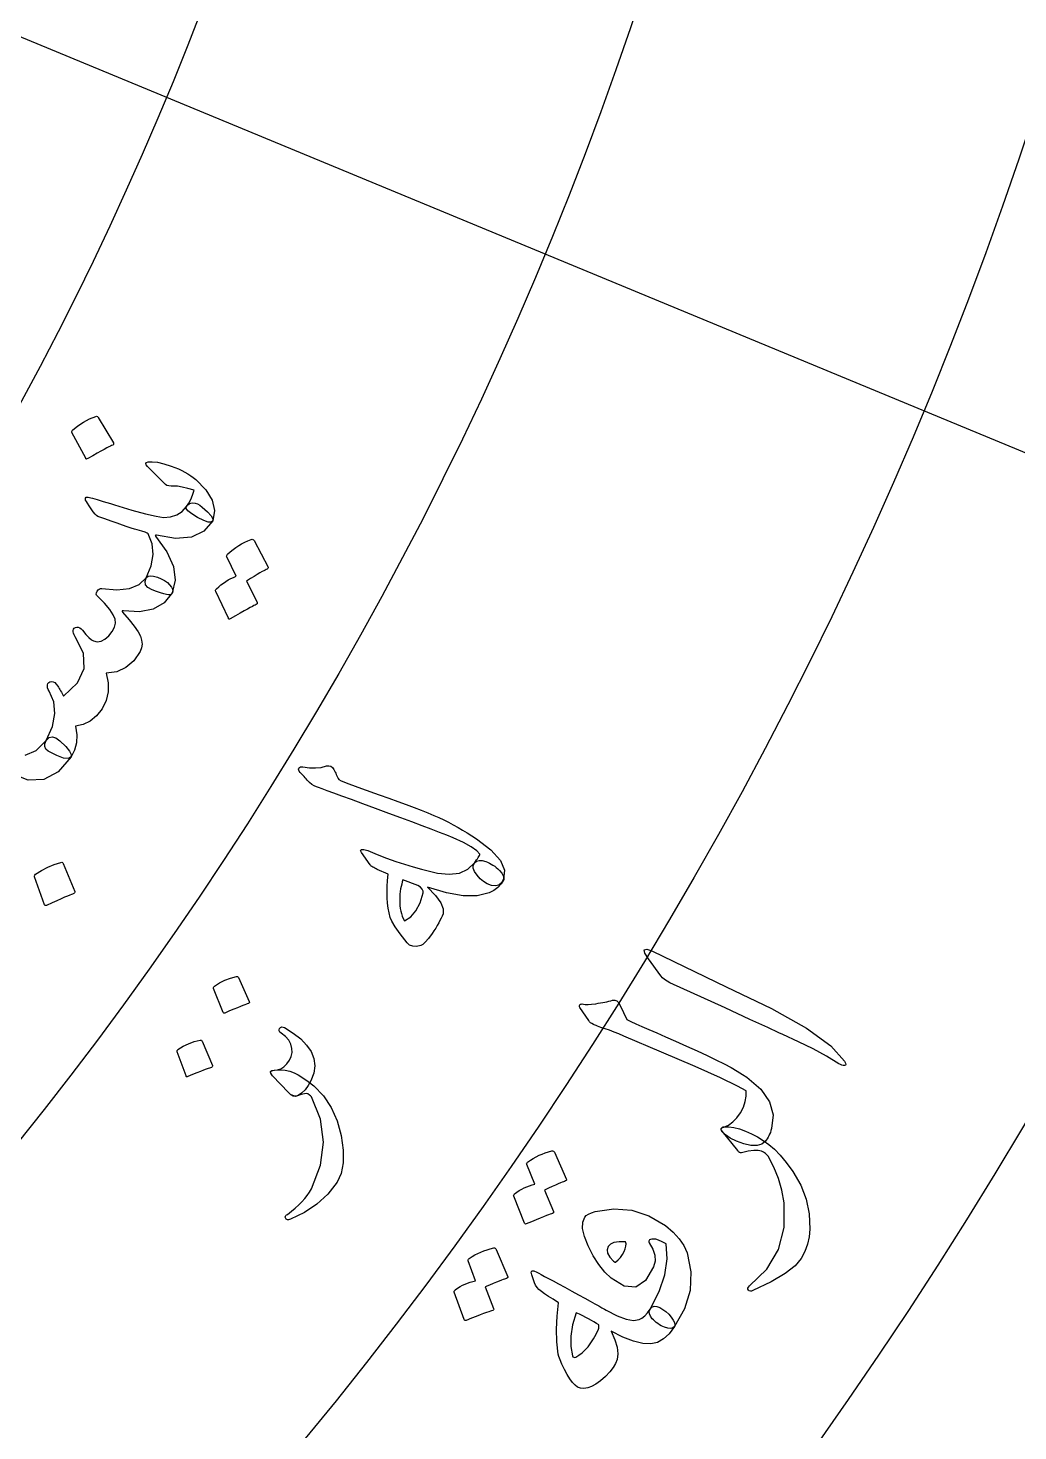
# Model space of a CAD drawing. Header units: millimetres. Extents: x -65 to 65, y -65 to 74.
# Drawn here: x 31.05 to 41.82, y -28 to -12.73 of the extents above; entities that cross this region are included whole.
import ezdxf

# ---------------------------------------------------------------- set-up
doc = ezdxf.new("R2010")
doc.units = ezdxf.units.MM
for name, color, linetype in [('CUT_OUTER', 1, 'Continuous'), ('ENGRAVE', 7, 'Continuous'), ('ENGRAVE_FINE', 8, 'Continuous'), ('GUIDE', 3, 'Continuous'), ('TEXT', 5, 'Continuous')]:
    doc.layers.add(name, color=color, linetype=linetype)

msp = doc.modelspace()

# ---------------------------------------------------------------- linework, layer by layer
at = {"layer": 'CUT_OUTER'}
msp.add_arc((0.0001, -0.0001), 64.9999, 179.965066, 0.000048, dxfattribs=at)
at = {"layer": 'ENGRAVE'}
for radius in [57.525, 48.6086, 39.6922]:
    msp.add_circle((0, 0), radius, dxfattribs=at)
at = {"layer": 'ENGRAVE_FINE'}
for points in [[(36.6709, -15.1896), (28.4332, -11.7774)], [(44.9085, -18.6017), (36.6709, -15.1896)]]:
    msp.add_lwpolyline(points, dxfattribs=at)
for radius in [53.0668, 44.1504, 35.2341]:
    msp.add_circle((0, 0), radius, dxfattribs=at)
at = {"layer": 'GUIDE'}
msp.add_circle((0, 0), 59.475, dxfattribs=at)
at = {"layer": 'TEXT'}
for points in [[(31.5303, -17.1373), (31.5285, -17.1313), (31.529, -17.1246), (31.532, -17.1172), (31.5374, -17.1091), (31.595, -17.0627), (31.6563, -17.0225), (31.7212, -16.9887), (31.7898, -16.9612), (31.7988, -16.9597), (31.8064, -16.961), (31.8125, -16.965), (31.8171, -16.9717), (31.9811, -17.2487), (31.9839, -17.2573), (31.9815, -17.2651), (31.9739, -17.2721), (31.961, -17.2782), (31.9499, -17.2836), (31.9328, -17.2923), (31.9098, -17.3043), (31.8808, -17.3197), (31.8457, -17.3388), (31.8042, -17.3619), (31.7563, -17.389), (31.7021, -17.4201), (31.6939, -17.4237), (31.6874, -17.4242), (31.6827, -17.4215), (31.6796, -17.4158)], [(32.3526, -17.5064), (32.3377, -17.4888), (32.3337, -17.4746), (32.3408, -17.4639), (32.3589, -17.4566), (32.404, -17.4537), (32.4609, -17.4603), (32.5297, -17.4763), (32.6104, -17.5016), (32.6511, -17.5164), (32.6896, -17.5323), (32.7259, -17.5493), (32.7601, -17.5675), (32.7923, -17.5867), (32.8224, -17.6066), (32.8507, -17.6273), (32.8769, -17.6488), (32.9882, -17.7614), (33.0564, -17.8735), (33.0813, -17.9853), (33.063, -18.0963), (33.0464, -18.1112), (33.0132, -18.11), (32.9634, -18.093), (32.897, -18.0599), (32.8335, -18.0217), (32.7924, -17.9889), (32.7735, -17.9616), (32.7769, -17.9397), (32.8002, -17.9043), (32.8218, -17.8632), (32.8418, -17.8165), (32.86, -17.7643), (32.7897, -17.7434), (32.7297, -17.729), (32.6801, -17.7213), (32.6407, -17.7201), (32.6093, -17.7206), (32.5832, -17.7178), (32.5625, -17.7117), (32.5473, -17.7024)], [(31.812, -18.0484), (31.7984, -18.0397), (31.7816, -18.0229), (31.7615, -17.9982), (31.7382, -17.9654), (31.7169, -17.9327), (31.7, -17.906), (31.6874, -17.8853), (31.6793, -17.8707), (31.6775, -17.8508), (31.6863, -17.8399), (31.7055, -17.838), (31.7353, -17.8451), (31.7548, -17.8513), (31.7782, -17.8584), (31.8055, -17.8665), (31.8368, -17.8754), (31.8715, -17.8856), (31.9092, -17.8971), (31.9501, -17.9102), (31.9941, -17.9246), (32.1801, -17.98), (32.3306, -18.0208), (32.4455, -18.0471), (32.5249, -18.0592), (32.6026, -18.0549), (32.6706, -18.0336), (32.7287, -17.9952), (32.7769, -17.9397), (32.7904, -17.9237), (32.8065, -17.9121), (32.8253, -17.9052), (32.8467, -17.9028), (32.8718, -17.905), (32.8967, -17.9133), (32.9213, -17.9278), (32.9457, -17.9484), (33.0043, -17.9997), (33.0435, -18.0415), (33.063, -18.0737), (33.063, -18.0963), (32.9649, -18.2095), (32.8296, -18.2737), (32.6575, -18.2887), (32.4488, -18.2546), (32.441, -18.2542), (32.437, -18.2553), (32.4368, -18.2581), (32.4403, -18.2624), (32.5642, -18.4336), (32.6357, -18.5939), (32.6547, -18.7432), (32.6214, -18.8809), (32.6124, -18.8936), (32.5992, -18.9011), (32.5816, -18.9035), (32.5597, -18.9006), (32.5306, -18.8925), (32.4946, -18.8809), (32.4518, -18.8658), (32.4021, -18.8473), (32.3571, -18.8232), (32.3316, -18.7936), (32.3256, -18.7584), (32.3391, -18.7175), (32.3938, -18.5868), (32.4152, -18.463), (32.4035, -18.3465), (32.3588, -18.2373), (32.3492, -18.2304), (32.3263, -18.2211), (32.2901, -18.2096), (32.2407, -18.1958), (32.2102, -18.1873), (32.173, -18.1757), (32.1292, -18.1612), (32.0787, -18.1437), (32.0217, -18.1235), (31.9582, -18.1009), (31.8883, -18.0758), (31.812, -18.0484)], [(33.2147, -18.4891), (33.213, -18.4828), (33.2138, -18.4758), (33.2171, -18.468), (33.2228, -18.4595), (33.2523, -18.434), (33.2824, -18.4101), (33.313, -18.3878), (33.3443, -18.3671), (33.3766, -18.348), (33.41, -18.3304), (33.4448, -18.3142), (33.4807, -18.2994), (33.4901, -18.2979), (33.4983, -18.2994), (33.5053, -18.304), (33.5111, -18.3118), (33.6658, -18.6022), (33.6666, -18.6083), (33.663, -18.6147), (33.6552, -18.6214), (33.643, -18.6284), (33.6332, -18.6324), (33.6187, -18.6396), (33.5995, -18.6502), (33.5756, -18.6641), (33.5466, -18.6814), (33.5124, -18.7021), (33.4728, -18.7262), (33.4279, -18.7538), (33.544, -18.9833), (33.5465, -18.9923), (33.5437, -19.0005), (33.5356, -19.0078), (33.5223, -19.0144), (33.5107, -19.02), (33.493, -19.0292), (33.4691, -19.0419), (33.439, -19.0581), (33.4025, -19.0782), (33.3594, -19.1026), (33.3095, -19.1312), (33.253, -19.164), (33.2454, -19.1664), (33.2394, -19.1659), (33.235, -19.1626), (33.2323, -19.1564), (33.094, -18.8658), (33.0924, -18.8595), (33.0932, -18.8525), (33.0966, -18.8447), (33.1025, -18.8363), (33.1265, -18.814), (33.1514, -18.7933), (33.1772, -18.7741), (33.2039, -18.7565), (33.2313, -18.7404), (33.2593, -18.7256), (33.2878, -18.7121), (33.3168, -18.7)], [(31.283, -19.9525), (31.2725, -19.9323), (31.2659, -19.9136), (31.2632, -19.8963), (31.2645, -19.8804), (31.2695, -19.867), (31.2783, -19.857), (31.2908, -19.8504), (31.307, -19.8473), (31.3248, -19.8492), (31.3422, -19.8577), (31.3591, -19.873), (31.3755, -19.895), (31.3825, -19.9079), (31.3901, -19.9209), (31.3982, -19.934), (31.4067, -19.9471), (31.4154, -19.9606), (31.4236, -19.9746), (31.4315, -19.9892), (31.439, -20.0044), (31.592, -19.8595), (31.6641, -19.7029), (31.655, -19.5356), (31.5649, -19.3584), (31.5539, -19.3386), (31.5466, -19.3206), (31.543, -19.3043), (31.5431, -19.2898), (31.5477, -19.2762), (31.5557, -19.2657), (31.5671, -19.2583), (31.5819, -19.2541), (31.5983, -19.2543), (31.6143, -19.2601), (31.6302, -19.2716), (31.6457, -19.2887), (31.6818, -19.3326), (31.7139, -19.3665), (31.7419, -19.3906), (31.766, -19.4047), (31.8063, -19.4147), (31.8475, -19.4085), (31.8894, -19.3862), (31.9321, -19.3477), (31.9693, -19.3003), (31.9929, -19.2542), (32.0028, -19.2095), (31.9991, -19.1663), (31.9792, -19.1188), (31.9406, -19.0612), (31.8831, -18.9936), (31.8067, -18.9159), (31.7979, -18.9059), (31.7945, -18.8939), (31.7965, -18.8798), (31.804, -18.8637), (31.8148, -18.8491), (31.8268, -18.8394), (31.8401, -18.8347), (31.8548, -18.8349), (32.0189, -18.8495), (32.1547, -18.8343), (32.2621, -18.7891), (32.3409, -18.7144), (32.3596, -18.7001), (32.3857, -18.6948), (32.4191, -18.6985), (32.4599, -18.7112), (32.5023, -18.7279), (32.5386, -18.747), (32.5689, -18.7684), (32.5931, -18.7922), (32.6132, -18.8176), (32.6249, -18.8404), (32.6283, -18.8604), (32.6232, -18.8777), (32.5329, -18.9885), (32.4139, -19.0586), (32.2664, -19.0879), (32.0908, -19.0764), (32.0818, -19.0755), (32.0772, -19.0779), (32.0771, -19.0834), (32.0814, -19.0921), (32.1527, -19.1739), (32.2087, -19.2448), (32.2497, -19.3046), (32.2757, -19.3534), (32.2886, -19.3975), (32.2925, -19.4399), (32.2872, -19.4806), (32.2729, -19.5197), (32.2023, -19.6207), (32.117, -19.6937), (32.0173, -19.7387), (31.9033, -19.7555), (31.9253, -19.8584), (31.9249, -19.9575), (31.9022, -20.0526), (31.8572, -20.1436), (31.7977, -20.2209), (31.7299, -20.2779), (31.6538, -20.3148), (31.5696, -20.3315), (31.582, -20.4263), (31.5781, -20.5135), (31.558, -20.593), (31.5215, -20.6648), (31.4915, -20.6829), (31.4399, -20.6785), (31.3668, -20.6516), (31.2722, -20.6022), (31.2473, -20.5811), (31.2351, -20.5547), (31.2356, -20.523), (31.2488, -20.486), (31.3173, -20.3337), (31.3457, -20.1938), (31.3342, -20.0667), (31.283, -19.9525)], [(34.0127, -20.8361), (34.0024, -20.8232), (33.9969, -20.811), (33.9961, -20.7994), (34.0002, -20.7885), (34.0071, -20.7807), (34.0165, -20.7758), (34.0284, -20.7737), (34.0427, -20.7746), (34.1129, -20.7851), (34.1794, -20.787), (34.2422, -20.7802), (34.3014, -20.7646), (34.3248, -20.762), (34.3456, -20.7677), (34.3637, -20.7818), (34.379, -20.8043), (34.3859, -20.8177), (34.3927, -20.8313), (34.3995, -20.8451), (34.4061, -20.859), (34.4127, -20.873), (34.4194, -20.8868), (34.4262, -20.9004), (34.4331, -20.9138), (34.4607, -20.9285), (34.5429, -20.9612), (34.6796, -21.0118), (34.8711, -21.0799), (34.9766, -21.117), (35.0753, -21.1522), (35.1674, -21.1857), (35.2529, -21.2173), (35.3313, -21.2472), (35.4025, -21.2755), (35.4664, -21.3023), (35.5231, -21.3274), (35.5758, -21.3522), (35.6279, -21.3781), (35.6794, -21.405), (35.7303, -21.4329), (35.7807, -21.4619), (35.8308, -21.4923), (35.8807, -21.5238), (35.9303, -21.5566), (36.0893, -21.6785), (36.1915, -21.7927), (36.2365, -21.8993), (36.2245, -21.998), (36.2022, -22.037), (36.1729, -22.0611), (36.1367, -22.0702), (36.0934, -22.0645), (36.0487, -22.0478), (36.0079, -22.0238), (35.9711, -21.9926), (35.9381, -21.9542), (35.911, -21.9133), (35.8971, -21.8776), (35.8966, -21.8471), (35.9093, -21.8219), (35.9219, -21.8041), (35.9331, -21.7882), (35.943, -21.774), (35.9515, -21.7616), (35.9585, -21.7507), (35.9637, -21.7408), (35.967, -21.732), (35.9685, -21.7242), (35.9351, -21.6869), (35.8752, -21.645), (35.7889, -21.5987), (35.6762, -21.5477), (35.608, -21.5195), (35.5292, -21.4881), (35.4399, -21.4536), (35.34, -21.4158), (35.2295, -21.3746), (35.1083, -21.3295), (34.9765, -21.2806), (34.8341, -21.2278), (34.6948, -21.1762), (34.5724, -21.131), (34.4668, -21.0922), (34.378, -21.0599), (34.3061, -21.0339), (34.2511, -21.0142), (34.2131, -21.0007), (34.192, -20.9935), (34.1657, -20.9821), (34.1399, -20.966), (34.1146, -20.9452), (34.0898, -20.9198), (34.0782, -20.9057), (34.0672, -20.8927), (34.0567, -20.8807), (34.0468, -20.8697), (34.0374, -20.8598), (34.0286, -20.8509), (34.0204, -20.843), (34.0127, -20.8361)], [(35.5068, -21.9301), (35.6356, -21.9442), (35.7459, -21.9303), (35.8378, -21.8886), (35.911, -21.8191), (35.9321, -21.8007), (35.9594, -21.7922), (35.9929, -21.7936), (36.0326, -21.805), (36.0522, -21.8135), (36.0717, -21.8229), (36.0911, -21.8332), (36.1104, -21.8444), (36.1293, -21.8568), (36.1473, -21.8705), (36.1645, -21.8857), (36.1808, -21.9023), (36.2061, -21.9321), (36.2223, -21.9582), (36.2293, -21.9808), (36.2272, -21.9997), (36.1987, -22.0466), (36.1629, -22.0867), (36.1199, -22.12), (36.0697, -22.1464), (35.9401, -22.1769), (35.785, -22.1768), (35.6048, -22.1461), (35.3995, -22.0847), (35.4866, -22.1764), (35.5436, -22.2552), (35.5707, -22.3212), (35.5678, -22.3743), (35.5581, -22.398), (35.547, -22.4224), (35.5344, -22.4477), (35.5203, -22.4737), (35.5047, -22.5006), (35.4874, -22.5286), (35.4684, -22.5578), (35.4477, -22.588), (35.4077, -22.6424), (35.374, -22.6824), (35.3466, -22.7079), (35.3255, -22.7191), (35.2783, -22.7292), (35.2378, -22.7275), (35.2038, -22.7141), (35.1764, -22.6889), (35.1026, -22.5923), (35.0474, -22.5143), (35.0111, -22.4547), (34.9935, -22.4134), (34.9811, -22.3648), (34.9715, -22.3133), (34.9647, -22.2588), (34.9606, -22.2014), (34.9593, -22.1411), (34.9607, -22.0778), (34.9648, -22.0116), (34.9717, -21.9425), (34.8523, -21.8903), (34.8384, -21.8833), (34.8256, -21.8768), (34.8139, -21.8707), (34.8034, -21.8652), (34.7942, -21.8598), (34.7865, -21.8541), (34.7805, -21.8483), (34.7759, -21.8423), (34.6815, -21.7079), (34.6712, -21.6863), (34.679, -21.6754), (34.7047, -21.6753), (34.7484, -21.686), (34.8521, -21.7289), (34.9533, -21.7682), (35.0522, -21.8037), (35.1487, -21.8354), (35.2425, -21.8637), (35.3334, -21.8889), (35.4216, -21.911), (35.5068, -21.9301)], [(31.1224, -21.9727), (31.1214, -21.9663), (31.1229, -21.9594), (31.127, -21.952), (31.1337, -21.9442), (31.1987, -21.9013), (31.2665, -21.8653), (31.3371, -21.8362), (31.4105, -21.814), (31.4198, -21.8134), (31.4272, -21.8154), (31.4328, -21.8201), (31.4364, -21.8275), (31.5612, -22.1301), (31.5628, -22.1392), (31.5592, -22.1471), (31.5504, -22.1536), (31.5365, -22.1589), (31.5245, -22.1634), (31.506, -22.1708), (31.481, -22.1812), (31.4495, -22.1944), (31.4112, -22.2109), (31.3659, -22.231), (31.3135, -22.2547), (31.2541, -22.2819), (31.2453, -22.2849), (31.2387, -22.2848), (31.2343, -22.2816), (31.232, -22.2754)], [(35.1306, -22.0042), (35.1243, -22.0273), (35.1181, -22.0515), (35.1122, -22.0768), (35.1065, -22.1032), (35.1017, -22.1309), (35.0984, -22.16), (35.0965, -22.1905), (35.096, -22.2224), (35.0959, -22.2538), (35.0976, -22.2846), (35.1012, -22.3146), (35.1067, -22.3439), (35.1141, -22.3724), (35.1236, -22.3998), (35.1352, -22.4261), (35.1489, -22.4514), (35.2167, -22.407), (35.2733, -22.3414), (35.3187, -22.2548), (35.3528, -22.1472), (35.3518, -22.1265), (35.3416, -22.1058), (35.3225, -22.0853), (35.2942, -22.0647)], [(37.8031, -22.8642), (37.7629, -22.801), (37.7566, -22.7659), (37.7841, -22.7589), (37.8455, -22.7799), (38.6483, -23.1677), (39.141, -23.4056), (39.5204, -23.6195), (39.7858, -23.8103), (39.9368, -23.9786), (39.9457, -23.9981), (39.9483, -24.0123), (39.9446, -24.0211), (39.9346, -24.0245), (39.9222, -24.0245), (39.908, -24.0213), (39.892, -24.0149), (39.8742, -24.0053), (39.7398, -23.9243), (39.5934, -23.8447), (39.4351, -23.7664), (39.265, -23.6892), (39.2211, -23.6682), (39.1016, -23.6127), (38.9068, -23.5226), (38.6367, -23.3975), (38.0356, -23.1238), (38.0048, -23.1072), (37.9783, -23.089), (37.9558, -23.0692), (37.9375, -23.0478)], [(33.0718, -23.1863), (33.0707, -23.1807), (33.0719, -23.1749), (33.0753, -23.1686), (33.0809, -23.162), (33.1366, -23.1266), (33.1949, -23.0971), (33.2559, -23.0737), (33.3194, -23.0562), (33.3275, -23.0558), (33.334, -23.0577), (33.339, -23.0619), (33.3424, -23.0683), (33.4588, -23.3299), (33.4604, -23.3378), (33.4575, -23.3444), (33.45, -23.3498), (33.438, -23.354), (33.4276, -23.3576), (33.4116, -23.3636), (33.3901, -23.372), (33.3629, -23.3826), (33.33, -23.396), (33.2909, -23.4123), (33.2459, -23.4315), (33.1948, -23.4537), (33.1872, -23.4561), (33.1814, -23.4558), (33.1775, -23.453), (33.1753, -23.4477)], [(37.0551, -23.365), (37.061, -23.359), (37.0695, -23.3557), (37.0806, -23.355), (37.0943, -23.357), (37.1152, -23.36), (37.1448, -23.3602), (37.1831, -23.3576), (37.23, -23.3523), (37.2557, -23.3482), (37.2806, -23.3441), (37.3047, -23.34), (37.328, -23.3358), (37.3504, -23.3314), (37.3718, -23.3264), (37.3923, -23.3207), (37.4118, -23.3144), (37.435, -23.3123), (37.4568, -23.321), (37.4772, -23.3406), (37.4961, -23.3711), (37.5679, -23.5229), (37.6118, -23.5449), (37.6663, -23.5706), (37.7313, -23.6), (37.8067, -23.6331), (37.8928, -23.6706), (37.9894, -23.7134), (38.0967, -23.7615), (38.2146, -23.8147), (38.3321, -23.8667), (38.4396, -23.916), (38.5371, -23.9627), (38.6244, -24.0067), (38.7017, -24.0479), (38.7692, -24.0861), (38.8268, -24.1213), (38.8744, -24.1536), (39.024, -24.2836), (39.1185, -24.4198), (39.1577, -24.5622), (39.1413, -24.7107), (39.1353, -24.7324), (39.1286, -24.7529), (39.121, -24.772), (39.1127, -24.7898), (39.1038, -24.8065), (39.0944, -24.822), (39.0847, -24.8365), (39.0745, -24.85), (39.0357, -24.8818), (38.9834, -24.8969), (38.9176, -24.8951), (38.8383, -24.8765), (38.759, -24.8479), (38.6931, -24.8159), (38.6407, -24.7806), (38.6016, -24.7421), (38.5958, -24.7336), (38.5927, -24.7257), (38.5925, -24.7186), (38.595, -24.7121), (38.6004, -24.7054), (38.6068, -24.7004), (38.6143, -24.6971), (38.6228, -24.6956), (38.6745, -24.6731), (38.7219, -24.6396), (38.7648, -24.5953), (38.8033, -24.5401), (38.8347, -24.4767), (38.8558, -24.4159), (38.8666, -24.3578), (38.8671, -24.3023), (38.7723, -24.2481), (38.5866, -24.1597), (38.3102, -24.0369), (37.9433, -23.8791), (37.5349, -23.7048), (37.4807, -23.6814), (37.4288, -23.6605), (37.3792, -23.642), (37.3317, -23.6259), (37.3077, -23.6184), (37.286, -23.6109), (37.2666, -23.6037), (37.2495, -23.5966), (37.2347, -23.5901), (37.2221, -23.5848), (37.2117, -23.5807), (37.2035, -23.5777), (37.1863, -23.5694), (37.172, -23.5598), (37.1606, -23.549), (37.1522, -23.5369), (37.0575, -23.3951), (37.0537, -23.3863), (37.052, -23.3783), (37.0524, -23.3712), (37.0551, -23.365)], [(33.7888, -23.6225), (33.7997, -23.6111), (33.8123, -23.6057), (33.8266, -23.6064), (33.8425, -23.6131), (33.9384, -23.6719), (34.0187, -23.735), (34.0831, -23.8024), (34.1317, -23.8741), (34.1622, -23.9492), (34.1721, -24.027), (34.1613, -24.1073), (34.1299, -24.19), (34.1009, -24.2431), (34.0667, -24.2886), (34.0276, -24.3265), (33.9834, -24.3568), (33.9621, -24.363), (33.9385, -24.3586), (33.9126, -24.3435), (33.8845, -24.3178), (33.7137, -24.1358), (33.7009, -24.1219), (33.6927, -24.1098), (33.6891, -24.0996), (33.6901, -24.0912), (33.6953, -24.0848), (33.7039, -24.0803), (33.716, -24.0778), (33.7317, -24.0774), (33.7681, -24.0735), (33.8033, -24.0602), (33.8372, -24.0376), (33.8697, -24.0056), (33.8971, -23.9677), (33.9153, -23.9272), (33.9243, -23.8843), (33.9242, -23.839), (33.913, -23.792), (33.8893, -23.7486), (33.8532, -23.7089), (33.8048, -23.6727), (33.7909, -23.6606), (33.7836, -23.6482), (33.7829, -23.6355), (33.7888, -23.6225)], [(32.6741, -23.8747), (32.6731, -23.8691), (32.6744, -23.8633), (32.678, -23.8571), (32.6837, -23.8506), (32.7402, -23.8161), (32.7991, -23.7878), (32.8605, -23.7654), (32.9245, -23.7491), (32.9326, -23.7489), (32.9391, -23.7509), (32.9439, -23.7552), (32.9472, -23.7617), (33.0583, -24.0257), (33.0598, -24.0336), (33.0567, -24.0402), (33.0491, -24.0455), (33.037, -24.0495), (33.0266, -24.0529), (33.0105, -24.0586), (32.9887, -24.0665), (32.9613, -24.0767), (32.9281, -24.0895), (32.8887, -24.1051), (32.8432, -24.1235), (32.7916, -24.1447), (32.784, -24.1469), (32.7782, -24.1466), (32.7743, -24.1437), (32.7723, -24.1383)], [(33.7336, -24.0748), (33.7939, -24.0731), (33.8495, -24.0772), (33.9003, -24.0874), (33.9464, -24.1035), (33.9916, -24.1262), (34.0423, -24.1577), (34.0985, -24.1981), (34.1603, -24.2474), (34.2653, -24.3558), (34.3504, -24.4818), (34.4152, -24.6256), (34.4595, -24.7873), (34.4822, -24.9472), (34.4825, -25.0853), (34.4605, -25.2016), (34.4164, -25.2957), (34.314, -25.425), (34.195, -25.5351), (34.0595, -25.6258), (33.9079, -25.697), (33.8963, -25.7012), (33.886, -25.7032), (33.8768, -25.703), (33.8688, -25.7005), (33.8612, -25.6956), (33.8558, -25.6897), (33.8526, -25.6829), (33.8517, -25.6751), (33.8539, -25.6662), (33.8583, -25.6584), (33.8649, -25.6517), (33.8736, -25.6462), (33.9186, -25.6113), (33.96, -25.5765), (33.998, -25.5419), (34.0325, -25.5075), (34.0635, -25.4731), (34.0909, -25.4383), (34.1147, -25.4031), (34.1349, -25.3676), (34.2328, -25.1104), (34.2657, -24.8575), (34.234, -24.6097), (34.1381, -24.3675), (34.1333, -24.3624), (34.1251, -24.3552), (34.1133, -24.3461), (34.098, -24.3349), (34.083, -24.3307), (34.0589, -24.3329), (34.0257, -24.3416), (33.9834, -24.3568), (33.9579, -24.3585), (33.9329, -24.3525), (33.9084, -24.339), (33.8845, -24.3178), (33.7137, -24.1358), (33.6939, -24.1095), (33.6906, -24.0906), (33.7038, -24.079), (33.7336, -24.0748)], [(38.6247, -24.6925), (38.6758, -24.6913), (38.7316, -24.6985), (38.7924, -24.7141), (38.8579, -24.7381), (38.9237, -24.7675), (38.9882, -24.8016), (39.0515, -24.8402), (39.1134, -24.8834), (39.1721, -24.9337), (39.2348, -24.9997), (39.3014, -25.0814), (39.3719, -25.1789), (39.4591, -25.3272), (39.5192, -25.4812), (39.5521, -25.6409), (39.5577, -25.8064), (39.5494, -25.8898), (39.5313, -25.9708), (39.5032, -26.0492), (39.4653, -26.1251), (39.3994, -26.2043), (39.2896, -26.2894), (39.1357, -26.38), (38.9379, -26.4754), (38.9238, -26.4793), (38.911, -26.4796), (38.8995, -26.4763), (38.8894, -26.4694), (38.8831, -26.4601), (38.8832, -26.4495), (38.8897, -26.4376), (38.9024, -26.4244), (39.0904, -26.2416), (39.2159, -26.0291), (39.2787, -25.7876), (39.2783, -25.5182), (39.2553, -25.3829), (39.2186, -25.2534), (39.1682, -25.1299), (39.1043, -25.0121), (39.092, -24.9956), (39.0759, -24.9809), (39.0558, -24.9681), (39.0319, -24.9572), (38.9967, -24.9493), (38.9487, -24.9494), (38.888, -24.9576), (38.8146, -24.9738), (38.8045, -24.9741), (38.7942, -24.9704), (38.7837, -24.9628), (38.773, -24.9514), (38.6035, -24.7391), (38.5977, -24.7305), (38.5947, -24.7227), (38.5944, -24.7155), (38.5969, -24.7091), (38.6023, -24.7023), (38.6088, -24.6973), (38.6162, -24.6941), (38.6247, -24.6925)], [(36.4782, -25.103), (36.477, -25.0968), (36.4782, -25.0902), (36.4819, -25.0832), (36.4881, -25.0758), (36.5186, -25.055), (36.5495, -25.0359), (36.581, -25.0184), (36.613, -25.0025), (36.6458, -24.9882), (36.6797, -24.9754), (36.7147, -24.9642), (36.7509, -24.9545), (36.7602, -24.9542), (36.7681, -24.9566), (36.7746, -24.9619), (36.7799, -24.9699), (36.9123, -25.2646), (36.9127, -25.2705), (36.9088, -25.2761), (36.9007, -25.2815), (36.8884, -25.2867), (36.8785, -25.2893), (36.8638, -25.2945), (36.8444, -25.3022), (36.8201, -25.3126), (36.7907, -25.3255), (36.7559, -25.3411), (36.7157, -25.3593), (36.67, -25.3802), (36.7692, -25.6122), (36.771, -25.621), (36.7678, -25.6285), (36.7595, -25.6345), (36.746, -25.6391), (36.7344, -25.6431), (36.7165, -25.6498), (36.6923, -25.659), (36.6619, -25.6709), (36.625, -25.6857), (36.5813, -25.7038), (36.5308, -25.7251), (36.4736, -25.7497), (36.466, -25.7511), (36.4601, -25.7499), (36.4561, -25.7462), (36.4538, -25.74), (36.3363, -25.4472), (36.3351, -25.441), (36.3364, -25.4344), (36.3402, -25.4274), (36.3464, -25.4201), (36.3713, -25.4017), (36.397, -25.3849), (36.4234, -25.3697), (36.4507, -25.3562), (36.4785, -25.3441), (36.5068, -25.3333), (36.5355, -25.3239), (36.5647, -25.3158)], [(37.1091, -25.6754), (37.126, -25.6574), (37.1504, -25.6412), (37.1823, -25.6269), (37.2216, -25.6145), (37.4249, -25.5848), (37.6201, -25.6001), (37.8073, -25.6607), (37.9864, -25.7671), (38.0697, -25.8371), (38.1369, -25.9099), (38.1879, -25.9856), (38.2227, -26.0642), (38.2637, -26.2708), (38.2547, -26.4736), (38.1954, -26.672), (38.0859, -26.8655), (38.0688, -26.8807), (38.045, -26.8872), (38.0146, -26.8851), (37.9775, -26.8744), (37.9583, -26.8666), (37.9397, -26.8572), (37.9217, -26.8462), (37.9042, -26.8337), (37.8875, -26.8204), (37.872, -26.807), (37.8576, -26.7936), (37.8444, -26.7802), (37.8238, -26.7536), (37.8128, -26.7276), (37.8113, -26.7022), (37.8193, -26.6774), (37.9189, -26.4859), (37.9814, -26.3033), (38.0068, -26.13), (37.9954, -25.9663), (37.9499, -25.9426), (37.9122, -25.9259), (37.8824, -25.9162), (37.8604, -25.9135), (37.8394, -25.914), (37.8239, -25.917), (37.8137, -25.9227), (37.8089, -25.9309), (37.8071, -25.9376), (37.8067, -25.9436), (37.8079, -25.9491), (37.8106, -25.954), (37.8499, -26.0232), (37.871, -26.09), (37.874, -26.1544), (37.8588, -26.2162), (37.7711, -26.3657), (37.6646, -26.4361), (37.5398, -26.4273), (37.3968, -26.3396), (37.3266, -26.2726), (37.2616, -26.1917), (37.2018, -26.0971), (37.1472, -25.9888), (37.1063, -25.8867), (37.0863, -25.8005), (37.0872, -25.7301), (37.1091, -25.6754)], [(37.3634, -25.9955), (37.3514, -26.0306), (37.3575, -26.0691), (37.3816, -26.1108), (37.4238, -26.156), (37.4318, -26.1613), (37.4377, -26.1646), (37.4417, -26.166), (37.4437, -26.1655), (37.4717, -26.1408), (37.4966, -26.1134), (37.5184, -26.0833), (37.5371, -26.0504), (37.5502, -26.0192), (37.5573, -25.991), (37.5585, -25.9658), (37.5537, -25.9436), (37.4828, -25.9438), (37.4275, -25.9525), (37.3877, -25.9697), (37.3634, -25.9955)], [(35.8415, -26.1518), (35.8404, -26.1456), (35.8418, -26.1391), (35.8457, -26.1322), (35.8521, -26.125), (35.8832, -26.105), (35.9147, -26.0866), (35.9467, -26.0699), (35.9791, -26.0549), (36.0123, -26.0415), (36.0466, -26.0296), (36.082, -26.0193), (36.1185, -26.0105), (36.1277, -26.0105), (36.1356, -26.0131), (36.142, -26.0186), (36.147, -26.0267), (36.2711, -26.3252), (36.2713, -26.3311), (36.2672, -26.3367), (36.259, -26.3419), (36.2465, -26.3467), (36.2365, -26.3491), (36.2217, -26.3538), (36.202, -26.3611), (36.1774, -26.3708), (36.1477, -26.3829), (36.1124, -26.3976), (36.0717, -26.4148), (36.0254, -26.4344), (36.118, -26.6693), (36.1196, -26.6782), (36.1161, -26.6856), (36.1076, -26.6914), (36.094, -26.6957), (36.0823, -26.6994), (36.0642, -26.7055), (36.0397, -26.7141), (36.009, -26.7252), (35.9716, -26.739), (35.9274, -26.756), (35.8763, -26.776), (35.8183, -26.7991), (35.8107, -26.8002), (35.8049, -26.7989), (35.8009, -26.7951), (35.7988, -26.7889), (35.6897, -26.4926), (35.6887, -26.4864), (35.6901, -26.4798), (35.6941, -26.4729), (35.7006, -26.4657), (35.726, -26.448), (35.7521, -26.4319), (35.779, -26.4174), (35.8067, -26.4045), (35.8349, -26.3932), (35.8635, -26.3832), (35.8925, -26.3745), (35.9219, -26.3672)], [(36.5323, -26.3042), (36.5261, -26.274), (36.5334, -26.2591), (36.5544, -26.2594), (36.589, -26.2749), (36.6086, -26.286), (36.636, -26.3011), (36.6712, -26.32), (36.7142, -26.3429), (36.7652, -26.3701), (36.8244, -26.4022), (36.8919, -26.439), (36.9677, -26.4806), (37.0422, -26.5215), (37.109, -26.558), (37.1679, -26.5903), (37.2189, -26.6184), (37.262, -26.6421), (37.2968, -26.6613), (37.3235, -26.6761), (37.3419, -26.6863), (37.4602, -26.748), (37.5593, -26.7857), (37.6392, -26.7996), (37.6999, -26.7897), (37.7315, -26.7746), (37.7619, -26.7509), (37.7912, -26.7185), (37.8193, -26.6774), (37.8402, -26.6561), (37.8649, -26.6459), (37.8934, -26.6467), (37.9258, -26.6585), (37.9604, -26.679), (37.9928, -26.7034), (38.0229, -26.7318), (38.0507, -26.7643), (38.0718, -26.7957), (38.0847, -26.823), (38.0894, -26.8463), (38.0859, -26.8655), (38.0295, -26.9436), (37.9675, -27.0012), (37.8998, -27.0385), (37.8266, -27.0553), (37.7396, -27.051), (37.6387, -27.0265), (37.524, -26.9817), (37.3953, -26.9166), (37.4356, -27.009), (37.4602, -27.0914), (37.4691, -27.1637), (37.4623, -27.2259), (37.4453, -27.2681), (37.4182, -27.3125), (37.3811, -27.3592), (37.3337, -27.4081), (37.2789, -27.4559), (37.2286, -27.4928), (37.1828, -27.5188), (37.1417, -27.5341), (37.1002, -27.5402), (37.0636, -27.5374), (37.0319, -27.5258), (37.0051, -27.5053), (36.9763, -27.4734), (36.9474, -27.4341), (36.9183, -27.3874), (36.8891, -27.3332), (36.8613, -27.2767), (36.8405, -27.2298), (36.8266, -27.1926), (36.8196, -27.165), (36.8067, -27.0312), (36.8031, -26.8936), (36.8087, -26.7521), (36.8235, -26.6066), (36.7644, -26.5697), (36.7138, -26.5373), (36.6717, -26.5093), (36.638, -26.4858), (36.6113, -26.464), (36.5899, -26.4411), (36.5737, -26.4171), (36.5628, -26.3919)], [(37.0174, -26.7156), (36.9774, -26.8479), (36.9569, -26.9702), (36.9563, -27.0828), (36.9756, -27.1855), (36.9811, -27.1955), (36.9889, -27.201), (36.999, -27.2019), (37.0112, -27.1982), (37.0466, -27.1773), (37.0808, -27.1516), (37.1138, -27.1209), (37.1455, -27.0854), (37.1759, -27.045), (37.205, -26.9997), (37.2328, -26.9496), (37.2592, -26.8946), (37.2623, -26.8854), (37.2638, -26.8744), (37.2637, -26.8618), (37.262, -26.8474), (37.2367, -26.8318), (37.2098, -26.816), (37.1815, -26.7999), (37.1517, -26.7835), (37.1204, -26.767), (37.0875, -26.7501), (37.0532, -26.733), (37.0174, -26.7156)]]:
    msp.add_lwpolyline(points, close=True, dxfattribs=at)
msp.add_lwpolyline([(31.0216, -20.649), (31.1407, -20.5949), (31.2488, -20.486), (31.2808, -20.4569), (31.3167, -20.4484), (31.3564, -20.4604), (31.4001, -20.493), (31.4623, -20.5543), (31.5033, -20.6033), (31.5231, -20.6402), (31.5215, -20.6648), (31.3809, -20.8278), (31.2249, -20.9125), (31.0541, -20.9189), (30.8689, -20.8475)], dxfattribs=at)

doc.saveas('drawing.dxf')
